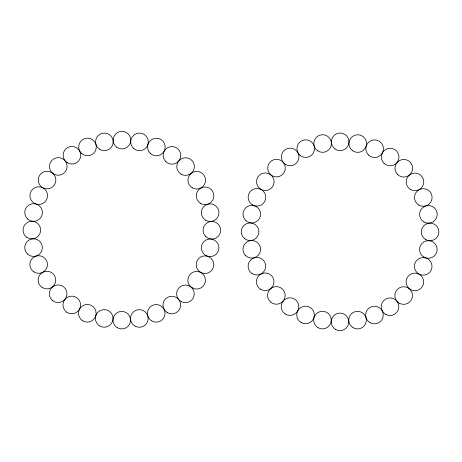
<?xml version="1.0" encoding="UTF-8"?>
<svg xmlns="http://www.w3.org/2000/svg" width="462" height="462" viewBox="0 0 462 462"><rect width="100%" height="100%" fill="white"/><g stroke="black" fill="none" stroke-linecap="round" stroke-linejoin="round"><path stroke-width="0.69" d="M270.617 302.061A8.795 8.795 0 0 0 285.014 297.072A8.795 8.795 0 0 0 273.492 287.098A8.795 8.795 0 0 0 270.617 302.061M205.723 255.422A8.795 8.795 0 0 0 218.919 247.805A8.795 8.795 0 0 0 205.723 240.188A8.795 8.795 0 0 0 205.723 255.422M34.332 203.24A8.795 8.795 0 0 0 47.528 195.622A8.795 8.795 0 0 0 34.332 187.999A8.795 8.795 0 0 0 34.332 203.24M165.783 161.642A8.795 8.795 0 0 0 180.463 157.559A8.795 8.795 0 0 0 169.589 146.887A8.795 8.795 0 0 0 165.783 161.642M423.995 221.979A8.795 8.795 0 0 0 437.191 214.362A8.795 8.795 0 0 0 423.995 206.739A8.795 8.795 0 0 0 423.995 221.979M27.558 254.06A8.795 8.795 0 0 0 42.123 249.595A8.795 8.795 0 0 0 30.977 239.212A8.795 8.795 0 0 0 27.558 254.06M66.874 312.254A8.795 8.795 0 0 0 80.544 305.526A8.795 8.795 0 0 0 67.885 297.054A8.795 8.795 0 0 0 66.874 312.254M410.585 189.518A8.795 8.795 0 0 0 423.781 181.895A8.795 8.795 0 0 0 410.585 174.278A8.795 8.795 0 0 0 410.585 189.518M99.804 326.039A8.795 8.795 0 0 0 112.999 318.416A8.795 8.795 0 0 0 99.804 310.799A8.795 8.795 0 0 0 99.804 326.039M252.564 204.914A8.795 8.795 0 0 0 265.76 197.297A8.795 8.795 0 0 0 252.564 189.674A8.795 8.795 0 0 0 252.564 204.914M42.562 287.705A8.795 8.795 0 0 0 55.758 280.082A8.795 8.795 0 0 0 42.562 272.464A8.795 8.795 0 0 0 42.562 287.705M52.385 300.387A8.795 8.795 0 0 0 66.776 295.397A8.795 8.795 0 0 0 55.261 285.424A8.795 8.795 0 0 0 52.385 300.387M117.377 327.76A8.766 8.766 0 0 0 130.527 320.166A8.766 8.766 0 0 0 117.377 312.578A8.766 8.766 0 0 0 117.377 327.76M67.169 162.659A8.795 8.795 0 0 0 80.711 155.677A8.795 8.795 0 0 0 67.897 147.442A8.795 8.795 0 0 0 67.169 162.659M335.614 329.435A8.766 8.766 0 0 0 348.764 321.841A8.766 8.766 0 0 0 335.614 314.252A8.766 8.766 0 0 0 335.614 329.435M133.968 148.718A8.795 8.795 0 0 0 148.198 143.272A8.795 8.795 0 0 0 136.365 133.674A8.795 8.795 0 0 0 133.968 148.718M245.79 255.734A8.795 8.795 0 0 0 260.36 251.27A8.795 8.795 0 0 0 249.214 240.887A8.795 8.795 0 0 0 245.79 255.734M244.86 238.819A8.795 8.795 0 0 0 258.818 232.709A8.795 8.795 0 0 0 246.552 223.677A8.795 8.795 0 0 0 244.86 238.819M27.651 218.994A8.795 8.795 0 0 0 42.181 214.397A8.795 8.795 0 0 0 30.937 204.112A8.795 8.795 0 0 0 27.651 218.994M205.648 236.469A8.795 8.795 0 0 0 220.368 232.525A8.795 8.795 0 0 0 209.592 221.748A8.795 8.795 0 0 0 205.648 236.469M418.89 205.088A8.795 8.795 0 0 0 432.086 197.47A8.795 8.795 0 0 0 418.89 189.853A8.795 8.795 0 0 0 418.89 205.088M425.704 239.541A8.795 8.795 0 0 0 438.9 231.924A8.795 8.795 0 0 0 425.704 224.307A8.795 8.795 0 0 0 425.704 239.541M192.25 287.861A8.795 8.795 0 0 0 205.446 280.243A8.795 8.795 0 0 0 192.25 272.62A8.795 8.795 0 0 0 192.25 287.861M353.159 327.749A8.795 8.795 0 0 0 366.354 320.131A8.795 8.795 0 0 0 353.159 312.514A8.795 8.795 0 0 0 353.159 327.749M245.888 220.669A8.795 8.795 0 0 0 260.412 216.072A8.795 8.795 0 0 0 249.174 205.786A8.795 8.795 0 0 0 245.888 220.669M423.954 257.097A8.795 8.795 0 0 0 437.15 249.48A8.795 8.795 0 0 0 423.954 241.863A8.795 8.795 0 0 0 423.954 257.097M260.793 289.379A8.795 8.795 0 0 0 273.989 281.756A8.795 8.795 0 0 0 260.793 274.139A8.795 8.795 0 0 0 260.793 289.379M335.008 148.926A8.795 8.795 0 0 0 348.931 142.741A8.795 8.795 0 0 0 336.613 133.778A8.795 8.795 0 0 0 335.008 148.926M370.05 322.643A8.795 8.795 0 0 0 383.246 315.026A8.795 8.795 0 0 0 370.05 307.409A8.795 8.795 0 0 0 370.05 322.643M260.389 189.039A8.795 8.795 0 0 0 274.076 182.346A8.795 8.795 0 0 0 261.434 173.839A8.795 8.795 0 0 0 260.389 189.039M42.152 187.364A8.795 8.795 0 0 0 55.838 180.671A8.795 8.795 0 0 0 43.203 172.164A8.795 8.795 0 0 0 42.152 187.364M181.04 301.49A8.795 8.795 0 0 0 194.236 293.867A8.795 8.795 0 0 0 181.04 286.249A8.795 8.795 0 0 0 181.04 301.49M52.483 173.059A8.795 8.795 0 0 0 66.903 168.145A8.795 8.795 0 0 0 55.434 158.114A8.795 8.795 0 0 0 52.483 173.059M33.801 271.847A8.795 8.795 0 0 0 47.436 265.055A8.795 8.795 0 0 0 34.737 256.641A8.795 8.795 0 0 0 33.801 271.847M384.014 163.317A8.795 8.795 0 0 0 398.694 159.234A8.795 8.795 0 0 0 387.82 148.562A8.795 8.795 0 0 0 384.014 163.317M150.167 153.245A8.795 8.795 0 0 0 164.888 149.307A8.795 8.795 0 0 0 154.112 138.531A8.795 8.795 0 0 0 150.167 153.245M81.63 153.511A8.795 8.795 0 0 0 96.108 148.758A8.795 8.795 0 0 0 84.754 138.6A8.795 8.795 0 0 0 81.63 153.511M399.272 303.164A8.795 8.795 0 0 0 412.468 295.541A8.795 8.795 0 0 0 399.272 287.924A8.795 8.795 0 0 0 399.272 303.164M26.629 237.145A8.795 8.795 0 0 0 40.587 231.035A8.795 8.795 0 0 0 28.315 222.003A8.795 8.795 0 0 0 26.629 237.145M252.033 273.521A8.795 8.795 0 0 0 265.673 266.73A8.795 8.795 0 0 0 252.974 258.316A8.795 8.795 0 0 0 252.033 273.521M318.041 327.714A8.795 8.795 0 0 0 331.231 320.091A8.795 8.795 0 0 0 318.041 312.474A8.795 8.795 0 0 0 318.041 327.714M301.16 322.574A8.795 8.795 0 0 0 314.351 314.951A8.795 8.795 0 0 0 301.16 307.334A8.795 8.795 0 0 0 301.16 322.574M181.173 174.191A8.795 8.795 0 0 0 194.369 166.568A8.795 8.795 0 0 0 181.173 158.951A8.795 8.795 0 0 0 181.173 174.191M82.923 320.899A8.795 8.795 0 0 0 96.119 313.276A8.795 8.795 0 0 0 82.923 305.659A8.795 8.795 0 0 0 82.923 320.899M352.2 150.393A8.795 8.795 0 0 0 366.43 144.947A8.795 8.795 0 0 0 354.597 135.349A8.795 8.795 0 0 0 352.2 150.393M134.927 326.074A8.795 8.795 0 0 0 148.123 318.457A8.795 8.795 0 0 0 134.927 310.839A8.795 8.795 0 0 0 134.927 326.074M200.346 272.164A8.795 8.795 0 0 0 213.773 264.963A8.795 8.795 0 0 0 200.826 256.936A8.795 8.795 0 0 0 200.346 272.164M397.586 174.469A8.795 8.795 0 0 0 412.3 170.524A8.795 8.795 0 0 0 401.53 159.748A8.795 8.795 0 0 0 397.586 174.469M368.405 154.92A8.795 8.795 0 0 0 383.119 150.982A8.795 8.795 0 0 0 372.349 140.205A8.795 8.795 0 0 0 368.405 154.92M270.715 174.734A8.795 8.795 0 0 0 285.135 169.82A8.795 8.795 0 0 0 273.671 159.788A8.795 8.795 0 0 0 270.715 174.734M285.406 164.333A8.795 8.795 0 0 0 298.949 157.351A8.795 8.795 0 0 0 286.128 149.116A8.795 8.795 0 0 0 285.406 164.333M151.819 320.969A8.795 8.795 0 0 0 165.015 313.352A8.795 8.795 0 0 0 151.819 305.734A8.795 8.795 0 0 0 151.819 320.969M285.112 313.929A8.795 8.795 0 0 0 298.781 307.201A8.795 8.795 0 0 0 286.117 298.729A8.795 8.795 0 0 0 285.112 313.929M167.388 312.67A8.795 8.795 0 0 0 180.584 305.047A8.795 8.795 0 0 0 167.388 297.43A8.795 8.795 0 0 0 167.388 312.67M192.354 187.843A8.795 8.795 0 0 0 205.55 180.22A8.795 8.795 0 0 0 192.354 172.603A8.795 8.795 0 0 0 192.354 187.843M317.665 150.791A8.795 8.795 0 0 0 331.393 144.184A8.795 8.795 0 0 0 318.803 135.603A8.795 8.795 0 0 0 317.665 150.791M205.757 220.305A8.795 8.795 0 0 0 218.953 212.687A8.795 8.795 0 0 0 205.757 205.064A8.795 8.795 0 0 0 205.757 220.305M200.652 203.413A8.795 8.795 0 0 0 213.848 195.796A8.795 8.795 0 0 0 200.652 188.178A8.795 8.795 0 0 0 200.652 203.413M116.77 147.251A8.795 8.795 0 0 0 130.7 141.066A8.795 8.795 0 0 0 118.382 132.103A8.795 8.795 0 0 0 116.77 147.251M418.584 273.839A8.795 8.795 0 0 0 432.01 266.638A8.795 8.795 0 0 0 419.057 258.61A8.795 8.795 0 0 0 418.584 273.839M99.434 149.116A8.795 8.795 0 0 0 113.161 142.51A8.795 8.795 0 0 0 100.572 133.928A8.795 8.795 0 0 0 99.434 149.116M299.867 155.186A8.795 8.795 0 0 0 314.339 150.433A8.795 8.795 0 0 0 302.985 140.275A8.795 8.795 0 0 0 299.867 155.186M385.62 314.345A8.795 8.795 0 0 0 398.816 306.722A8.795 8.795 0 0 0 385.62 299.105A8.795 8.795 0 0 0 385.62 314.345M410.481 289.535A8.795 8.795 0 0 0 423.677 281.912A8.795 8.795 0 0 0 410.481 274.295A8.795 8.795 0 0 0 410.481 289.535"/></g></svg>
